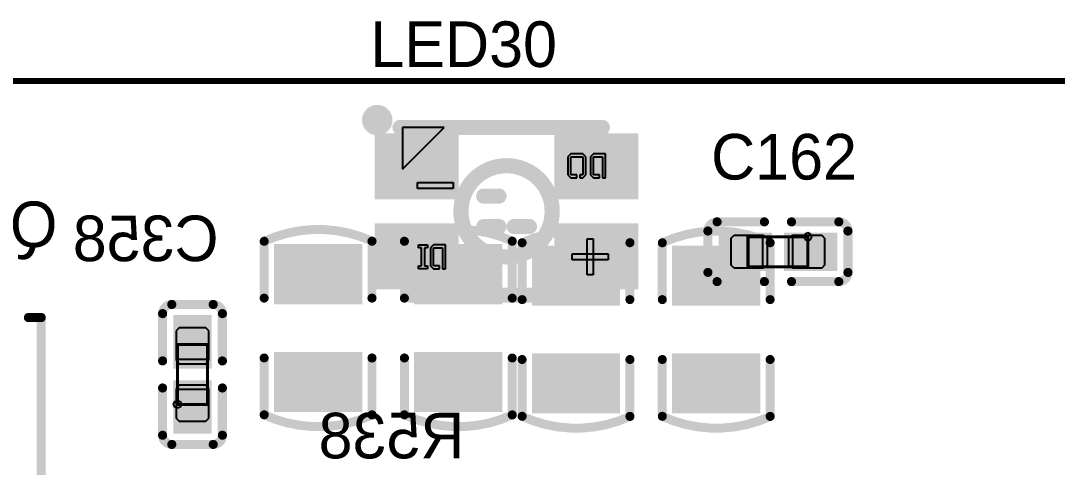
# Model space of a CAD drawing. Header units: millimetres. Extents: x 892 to 1144, y 1011 to 1123.
# Drawn here: x 1052.86 to 1070.16, y 1115.82 to 1123.28 of the extents above; entities that cross this region are included whole.
import ezdxf

# ---------------------------------------------------------------- set-up
doc = ezdxf.new("R2010")
doc.units = ezdxf.units.MM
for name, color, linetype in [('BottomLayer', 5, 'Continuous'), ('BottomOverlay', 54, 'Continuous'), ('BottomPaste', 16, 'Continuous'), ('BottomSolder', 6, 'Continuous'), ('KeepOutLayer', 6, 'Continuous'), ('Mechanical15', 56, 'Continuous'), ('Mechanical6', 56, 'Continuous'), ('TopLayer', 1, 'Continuous'), ('TopOverlay', 2, 'Continuous'), ('TopPaste', 8, 'Continuous'), ('TopSolder', 216, 'Continuous')]:
    doc.layers.add(name, color=color, linetype=linetype)

msp = doc.modelspace()

# ---------------------------------------------------------------- linework, layer by layer
at = {"layer": 'BottomLayer'}
for points in [[(1058.457, 1118.65), (1058.457, 1119.45), (1057.187, 1118.65), (1057.187, 1119.45)], [(1060.798, 1118.65), (1060.798, 1119.45), (1059.528, 1118.65), (1059.528, 1119.45)], [(1062.763, 1118.625), (1062.763, 1119.425), (1061.493, 1118.625), (1061.493, 1119.425)], [(1065.104, 1118.625), (1065.104, 1119.425), (1063.834, 1118.625), (1063.834, 1119.425)], [(1055.995, 1117.525), (1055.995, 1118.315), (1055.455, 1117.525), (1055.455, 1118.315)], [(1058.457, 1116.85), (1058.457, 1117.65), (1057.187, 1116.85), (1057.187, 1117.65)], [(1060.798, 1116.85), (1060.798, 1117.65), (1059.528, 1116.85), (1059.528, 1117.65)], [(1062.763, 1116.825), (1062.763, 1117.625), (1061.493, 1116.825), (1061.493, 1117.625)], [(1065.104, 1116.825), (1065.104, 1117.625), (1063.834, 1116.825), (1063.834, 1117.625)], [(1055.995, 1116.435), (1055.995, 1117.225), (1055.455, 1116.435), (1055.455, 1117.225)]]:
    msp.add_solid(points, dxfattribs=at)
at = {"layer": 'BottomOverlay'}
for points, const_width in [([(1056.922, 1119.599, -0.21896), (1058.723, 1119.602)], 0.15), ([(1059.263, 1119.599, -0.21896), (1061.064, 1119.602)], 0.15), ([(1061.228, 1119.574, -0.21896), (1063.029, 1119.577)], 0.15), ([(1063.569, 1119.574, -0.21896), (1065.37, 1119.577)], 0.15), ([(1055.226, 1118.391, -0.414214), (1055.379, 1118.544)], 0.152), ([(1056.071, 1118.544, -0.414214), (1056.224, 1118.391)], 0.152), ([(1058.723, 1116.698, -0.21896), (1056.922, 1116.701)], 0.15), ([(1061.064, 1116.698, -0.21896), (1059.263, 1116.701)], 0.15), ([(1063.029, 1116.673, -0.21896), (1061.228, 1116.676)], 0.15), ([(1065.37, 1116.673, -0.21896), (1063.569, 1116.676)], 0.15), ([(1055.379, 1116.206, -0.414214), (1055.226, 1116.359)], 0.152), ([(1056.224, 1116.359, -0.414214), (1056.071, 1116.206)], 0.152)]:
    msp.add_lwpolyline(points, format="xyb", dxfattribs=dict(at, const_width=const_width))
for points, const_width in [([(1056.922, 1118.65), (1056.922, 1119.6)], 0.15), ([(1058.722, 1118.65), (1058.722, 1119.6)], 0.15), ([(1059.263, 1118.65), (1059.263, 1119.6)], 0.15), ([(1061.063, 1118.65), (1061.063, 1119.6)], 0.15), ([(1061.228, 1118.625), (1061.228, 1119.575)], 0.15), ([(1063.028, 1118.625), (1063.028, 1119.575)], 0.15), ([(1063.569, 1118.625), (1063.569, 1119.575)], 0.15), ([(1065.369, 1118.625), (1065.369, 1119.575)], 0.15), ([(1055.379, 1118.544), (1056.071, 1118.544)], 0.152), ([(1052.985, 1118.325), (1053.2, 1118.325)], 0.152), ([(1053.2, 1112.425), (1053.2, 1118.325)], 0.152), ([(1055.226, 1117.601), (1055.226, 1118.391)], 0.152), ([(1056.224, 1117.601), (1056.224, 1118.391)], 0.152), ([(1056.922, 1116.7), (1056.922, 1117.65)], 0.15), ([(1058.722, 1116.7), (1058.722, 1117.65)], 0.15), ([(1059.263, 1116.7), (1059.263, 1117.65)], 0.15), ([(1061.063, 1116.7), (1061.063, 1117.65)], 0.15), ([(1061.228, 1116.675), (1061.228, 1117.625)], 0.15), ([(1063.028, 1116.675), (1063.028, 1117.625)], 0.15), ([(1063.569, 1116.675), (1063.569, 1117.625)], 0.15), ([(1065.369, 1116.675), (1065.369, 1117.625)], 0.15), ([(1055.226, 1116.359), (1055.226, 1117.149)], 0.152), ([(1056.224, 1116.359), (1056.224, 1117.149)], 0.152), ([(1055.379, 1116.206), (1056.071, 1116.206)], 0.152)]:
    msp.add_lwpolyline(points, dxfattribs=dict(at, const_width=const_width))
for points, const_width in [([(1056.884, 1119.6, 1), (1056.959, 1119.6, 1)], 0.075), ([(1056.885, 1119.599, 1), (1056.96, 1119.599, 1)], 0.075), ([(1058.684, 1119.6, 1), (1058.76, 1119.6, 1)], 0.075), ([(1058.685, 1119.602, 1), (1058.76, 1119.602, 1)], 0.075), ([(1059.225, 1119.6, 1), (1059.301, 1119.6, 1)], 0.075), ([(1059.226, 1119.599, 1), (1059.301, 1119.599, 1)], 0.075), ([(1061.026, 1119.6, 1), (1061.101, 1119.6, 1)], 0.075), ([(1061.026, 1119.602, 1), (1061.101, 1119.602, 1)], 0.075), ([(1061.191, 1119.575, 1), (1061.266, 1119.575, 1)], 0.075), ([(1061.191, 1119.574, 1), (1061.266, 1119.574, 1)], 0.075), ([(1062.991, 1119.575, 1), (1063.066, 1119.575, 1)], 0.075), ([(1062.992, 1119.577, 1), (1063.067, 1119.577, 1)], 0.075), ([(1063.532, 1119.575, 1), (1063.607, 1119.575, 1)], 0.075), ([(1063.532, 1119.574, 1), (1063.607, 1119.574, 1)], 0.075), ([(1065.332, 1119.575, 1), (1065.407, 1119.575, 1)], 0.075), ([(1065.333, 1119.577, 1), (1065.408, 1119.577, 1)], 0.075), ([(1056.884, 1118.65, 1), (1056.959, 1118.65, 1)], 0.075), ([(1058.684, 1118.65, 1), (1058.76, 1118.65, 1)], 0.075), ([(1059.225, 1118.65, 1), (1059.301, 1118.65, 1)], 0.075), ([(1061.026, 1118.65, 1), (1061.101, 1118.65, 1)], 0.075), ([(1055.341, 1118.544, 1), (1055.417, 1118.544, 1)], 0.0762), ([(1055.341, 1118.544, 1), (1055.417, 1118.544, 1)], 0.0762), ([(1056.033, 1118.544, 1), (1056.109, 1118.544, 1)], 0.0762), ([(1056.033, 1118.544, 1), (1056.109, 1118.544, 1)], 0.0762), ([(1061.191, 1118.625, 1), (1061.266, 1118.625, 1)], 0.075), ([(1062.991, 1118.625, 1), (1063.066, 1118.625, 1)], 0.075), ([(1063.532, 1118.625, 1), (1063.607, 1118.625, 1)], 0.075), ([(1065.332, 1118.625, 1), (1065.407, 1118.625, 1)], 0.075), ([(1052.947, 1118.325, 1), (1053.023, 1118.325, 1)], 0.076), ([(1053.162, 1118.325, 1), (1053.238, 1118.325, 1)], 0.076), ([(1053.162, 1118.325, 1), (1053.238, 1118.325, 1)], 0.076), ([(1055.188, 1118.391, 1), (1055.264, 1118.391, 1)], 0.0762), ([(1055.188, 1118.391, 1), (1055.264, 1118.391, 1)], 0.0762), ([(1056.186, 1118.391, 1), (1056.262, 1118.391, 1)], 0.0762), ([(1056.186, 1118.391, 1), (1056.262, 1118.391, 1)], 0.0762), ([(1055.188, 1117.601, 1), (1055.264, 1117.601, 1)], 0.0762), ([(1056.186, 1117.601, 1), (1056.262, 1117.601, 1)], 0.0762), ([(1056.884, 1117.65, 1), (1056.959, 1117.65, 1)], 0.075), ([(1058.684, 1117.65, 1), (1058.76, 1117.65, 1)], 0.075), ([(1059.225, 1117.65, 1), (1059.301, 1117.65, 1)], 0.075), ([(1061.026, 1117.65, 1), (1061.101, 1117.65, 1)], 0.075), ([(1061.191, 1117.625, 1), (1061.266, 1117.625, 1)], 0.075), ([(1062.991, 1117.625, 1), (1063.066, 1117.625, 1)], 0.075), ([(1063.532, 1117.625, 1), (1063.607, 1117.625, 1)], 0.075), ([(1065.332, 1117.625, 1), (1065.407, 1117.625, 1)], 0.075), ([(1055.188, 1117.149, 1), (1055.264, 1117.149, 1)], 0.0762), ([(1056.186, 1117.149, 1), (1056.262, 1117.149, 1)], 0.0762), ([(1056.885, 1116.701, 1), (1056.96, 1116.701, 1)], 0.075), ([(1056.884, 1116.7, 1), (1056.959, 1116.7, 1)], 0.075), ([(1058.684, 1116.7, 1), (1058.76, 1116.7, 1)], 0.075), ([(1058.685, 1116.698, 1), (1058.76, 1116.698, 1)], 0.075), ([(1059.226, 1116.701, 1), (1059.301, 1116.701, 1)], 0.075), ([(1059.225, 1116.7, 1), (1059.301, 1116.7, 1)], 0.075), ([(1061.026, 1116.7, 1), (1061.101, 1116.7, 1)], 0.075), ([(1061.026, 1116.698, 1), (1061.101, 1116.698, 1)], 0.075), ([(1061.191, 1116.676, 1), (1061.266, 1116.676, 1)], 0.075), ([(1061.191, 1116.675, 1), (1061.266, 1116.675, 1)], 0.075), ([(1062.991, 1116.675, 1), (1063.066, 1116.675, 1)], 0.075), ([(1062.992, 1116.673, 1), (1063.067, 1116.673, 1)], 0.075), ([(1063.532, 1116.676, 1), (1063.607, 1116.676, 1)], 0.075), ([(1063.532, 1116.675, 1), (1063.607, 1116.675, 1)], 0.075), ([(1065.332, 1116.675, 1), (1065.407, 1116.675, 1)], 0.075), ([(1065.333, 1116.673, 1), (1065.408, 1116.673, 1)], 0.075), ([(1055.188, 1116.359, 1), (1055.264, 1116.359, 1)], 0.0762), ([(1055.188, 1116.359, 1), (1055.264, 1116.359, 1)], 0.0762), ([(1055.341, 1116.206, 1), (1055.417, 1116.206, 1)], 0.0762), ([(1055.341, 1116.206, 1), (1055.417, 1116.206, 1)], 0.0762), ([(1056.033, 1116.206, 1), (1056.109, 1116.206, 1)], 0.0762), ([(1056.033, 1116.206, 1), (1056.109, 1116.206, 1)], 0.0762), ([(1056.186, 1116.359, 1), (1056.262, 1116.359, 1)], 0.0762), ([(1056.186, 1116.359, 1), (1056.262, 1116.359, 1)], 0.0762)]:
    msp.add_lwpolyline(points, format="xyb", close=True, dxfattribs=dict(at, const_width=const_width))
at = {"layer": 'BottomPaste'}
for p, q in [((1055.5, 1118.155), (1055.45, 1118.105)), ((1055.45, 1118.105), (1055.45, 1117.625)), ((1055.95, 1118.155), (1055.5, 1118.155)), ((1056, 1118.105), (1055.95, 1118.155)), ((1056, 1117.625), (1056, 1118.105)), ((1055.45, 1117.625), (1055.5, 1117.555)), ((1055.5, 1117.555), (1055.95, 1117.555)), ((1055.95, 1117.555), (1056, 1117.625)), ((1055.5, 1117.195), (1055.45, 1117.125)), ((1055.95, 1117.195), (1055.5, 1117.195)), ((1056, 1117.125), (1055.95, 1117.195)), ((1055.45, 1117.125), (1055.45, 1116.645)), ((1056, 1116.645), (1056, 1117.125)), ((1055.45, 1116.645), (1055.5, 1116.595)), ((1055.95, 1116.595), (1056, 1116.645)), ((1055.5, 1116.595), (1055.95, 1116.595))]:
    msp.add_line(p, q, dxfattribs=at)
for points in [[(1058.457, 1118.65), (1058.457, 1119.45), (1057.187, 1118.65), (1057.187, 1119.45)], [(1060.798, 1118.65), (1060.798, 1119.45), (1059.528, 1118.65), (1059.528, 1119.45)], [(1062.763, 1118.625), (1062.763, 1119.425), (1061.493, 1118.625), (1061.493, 1119.425)], [(1065.104, 1118.625), (1065.104, 1119.425), (1063.834, 1118.625), (1063.834, 1119.425)], [(1055.995, 1117.525), (1055.995, 1118.315), (1055.455, 1117.525), (1055.455, 1118.315)], [(1058.457, 1116.85), (1058.457, 1117.65), (1057.187, 1116.85), (1057.187, 1117.65)], [(1060.798, 1116.85), (1060.798, 1117.65), (1059.528, 1116.85), (1059.528, 1117.65)], [(1062.763, 1116.825), (1062.763, 1117.625), (1061.493, 1116.825), (1061.493, 1117.625)], [(1065.104, 1116.825), (1065.104, 1117.625), (1063.834, 1116.825), (1063.834, 1117.625)], [(1055.995, 1116.435), (1055.995, 1117.225), (1055.455, 1116.435), (1055.455, 1117.225)]]:
    msp.add_solid(points, dxfattribs=at)
at = {"layer": 'BottomSolder'}
for points in [[(1058.559, 1118.548), (1058.559, 1119.552), (1057.085, 1118.548), (1057.085, 1119.552)], [(1060.9, 1118.548), (1060.9, 1119.552), (1059.426, 1118.548), (1059.426, 1119.552)], [(1062.865, 1118.523), (1062.865, 1119.527), (1061.391, 1118.523), (1061.391, 1119.527)], [(1065.206, 1118.523), (1065.206, 1119.527), (1063.732, 1118.523), (1063.732, 1119.527)], [(1056.046, 1117.474), (1056.046, 1118.366), (1055.404, 1117.474), (1055.404, 1118.366)], [(1058.559, 1116.748), (1058.559, 1117.752), (1057.085, 1116.748), (1057.085, 1117.752)], [(1060.9, 1116.748), (1060.9, 1117.752), (1059.426, 1116.748), (1059.426, 1117.752)], [(1062.865, 1116.723), (1062.865, 1117.727), (1061.391, 1116.723), (1061.391, 1117.727)], [(1065.206, 1116.723), (1065.206, 1117.727), (1063.732, 1116.723), (1063.732, 1117.727)], [(1056.046, 1116.384), (1056.046, 1117.276), (1055.404, 1116.384), (1055.404, 1117.276)]]:
    msp.add_solid(points, dxfattribs=at)
at = {"layer": 'KeepOutLayer', "const_width": 0.1}
msp.add_lwpolyline([(891.925, 1122.275), (1123.925, 1122.275)], dxfattribs=at)
at = {"layer": 'Mechanical15'}
for p, q in [((1065.25, 1119.675), (1065, 1119.675)), ((1065, 1119.675), (1065, 1119.175)), ((1065.25, 1119.175), (1065.25, 1119.675)), ((1065.75, 1119.675), (1066, 1119.675)), ((1065.75, 1119.175), (1065.75, 1119.675)), ((1065.954, 1119.721), (1065.935, 1119.675)), ((1065.935, 1119.675), (1065.935, 1119.675)), ((1065.935, 1119.675), (1065.954, 1119.629)), ((1066, 1119.74), (1065.954, 1119.721)), ((1065.954, 1119.629), (1066, 1119.61)), ((1066.046, 1119.721), (1066, 1119.74)), ((1066, 1119.675), (1066, 1119.175)), ((1066, 1119.61), (1066.046, 1119.629)), ((1066.065, 1119.675), (1066.046, 1119.721)), ((1066.046, 1119.629), (1066.065, 1119.675)), ((1066.065, 1119.675), (1066.065, 1119.675)), ((1065, 1119.175), (1065.25, 1119.175)), ((1066, 1119.175), (1065.75, 1119.175)), ((1055.475, 1117.625), (1055.475, 1117.875)), ((1055.475, 1117.875), (1055.975, 1117.875)), ((1055.975, 1117.875), (1055.975, 1117.625)), ((1055.975, 1117.625), (1055.475, 1117.625)), ((1055.475, 1117.125), (1055.475, 1116.875)), ((1055.975, 1117.125), (1055.475, 1117.125)), ((1055.975, 1116.875), (1055.975, 1117.125)), ((1055.41, 1116.875), (1055.429, 1116.921)), ((1055.429, 1116.829), (1055.41, 1116.875)), ((1055.429, 1116.921), (1055.475, 1116.94)), ((1055.475, 1116.81), (1055.429, 1116.829)), ((1055.475, 1116.94), (1055.475, 1116.94)), ((1055.475, 1116.94), (1055.521, 1116.921)), ((1055.475, 1116.875), (1055.975, 1116.875)), ((1055.521, 1116.829), (1055.475, 1116.81)), ((1055.475, 1116.81), (1055.475, 1116.81)), ((1055.521, 1116.921), (1055.54, 1116.875)), ((1055.54, 1116.875), (1055.521, 1116.829))]:
    msp.add_line(p, q, dxfattribs=at)
at = {"layer": 'Mechanical15', "const_width": 0.0508}
for points in [[(1065, 1119.675), (1066, 1119.675)], [(1065, 1119.175), (1065, 1119.675)], [(1066, 1119.175), (1066, 1119.675)], [(1065, 1119.175), (1066, 1119.175)], [(1055.475, 1116.875), (1055.475, 1117.875)], [(1055.475, 1117.875), (1055.975, 1117.875)], [(1055.975, 1116.875), (1055.975, 1117.875)], [(1055.475, 1116.875), (1055.975, 1116.875)]]:
    msp.add_lwpolyline(points, dxfattribs=at)
at = {"layer": 'Mechanical15', "const_width": 0.0254}
for points in [[(1064.987, 1119.675, 1), (1065.013, 1119.675, 1)], [(1064.987, 1119.675, 1), (1065.013, 1119.675, 1)], [(1065.987, 1119.675, 1), (1066.013, 1119.675, 1)], [(1065.987, 1119.675, 1), (1066.013, 1119.675, 1)], [(1064.987, 1119.175, 1), (1065.013, 1119.175, 1)], [(1064.987, 1119.175, 1), (1065.013, 1119.175, 1)], [(1065.987, 1119.175, 1), (1066.013, 1119.175, 1)], [(1065.987, 1119.175, 1), (1066.013, 1119.175, 1)], [(1055.462, 1117.875, 1), (1055.488, 1117.875, 1)], [(1055.462, 1117.875, 1), (1055.488, 1117.875, 1)], [(1055.962, 1117.875, 1), (1055.988, 1117.875, 1)], [(1055.962, 1117.875, 1), (1055.988, 1117.875, 1)], [(1055.462, 1116.875, 1), (1055.488, 1116.875, 1)], [(1055.462, 1116.875, 1), (1055.488, 1116.875, 1)], [(1055.962, 1116.875, 1), (1055.988, 1116.875, 1)], [(1055.962, 1116.875, 1), (1055.988, 1116.875, 1)]]:
    msp.add_lwpolyline(points, format="xyb", close=True, dxfattribs=at)
at = {"layer": 'Mechanical6'}
for p, q in [((1059.929, 1121.5), (1059.229, 1121.5)), ((1059.229, 1121.5), (1059.229, 1120.81)), ((1059.239, 1120.81), (1059.929, 1121.5)), ((1062.043, 1121.062), (1061.993, 1121.012)), ((1061.993, 1121.012), (1061.993, 1120.712)), ((1062.243, 1121.062), (1062.043, 1121.062)), ((1062.043, 1120.712), (1062.043, 1121.012)), ((1062.043, 1121.012), (1062.243, 1121.012)), ((1062.293, 1121.012), (1062.243, 1121.062)), ((1062.243, 1121.012), (1062.243, 1120.712)), ((1062.293, 1120.712), (1062.293, 1121.012)), ((1062.293, 1121.012), (1062.293, 1121.012)), ((1062.418, 1121.062), (1062.368, 1121.012)), ((1062.368, 1121.012), (1062.368, 1120.712)), ((1062.618, 1121.062), (1062.418, 1121.062)), ((1062.418, 1120.712), (1062.418, 1121.012)), ((1062.418, 1121.012), (1062.568, 1121.012)), ((1062.568, 1121.012), (1062.568, 1120.662)), ((1062.618, 1120.662), (1062.618, 1121.062)), ((1059.229, 1120.81), (1059.239, 1120.81)), ((1061.993, 1120.712), (1062.043, 1120.662)), ((1062.143, 1120.712), (1062.043, 1120.712)), ((1062.043, 1120.662), (1062.143, 1120.662)), ((1062.143, 1120.662), (1062.143, 1120.712)), ((1062.243, 1120.712), (1062.193, 1120.712)), ((1062.193, 1120.712), (1062.193, 1120.662)), ((1062.193, 1120.662), (1062.243, 1120.662)), ((1062.243, 1120.662), (1062.293, 1120.712)), ((1062.368, 1120.712), (1062.418, 1120.662)), ((1062.518, 1120.712), (1062.418, 1120.712)), ((1062.418, 1120.662), (1062.518, 1120.662)), ((1062.518, 1120.662), (1062.518, 1120.712)), ((1062.568, 1120.662), (1062.618, 1120.662)), ((1059.48, 1120.481), (1059.48, 1120.581)), ((1059.48, 1120.581), (1060.08, 1120.581)), ((1060.08, 1120.481), (1059.48, 1120.481)), ((1060.08, 1120.581), (1060.08, 1120.481)), ((1062.316, 1119.638), (1062.416, 1119.638)), ((1062.316, 1119.038), (1062.316, 1119.638)), ((1062.416, 1119.638), (1062.416, 1119.038)), ((1059.497, 1119.538), (1059.647, 1119.538)), ((1059.497, 1119.488), (1059.497, 1119.538)), ((1059.547, 1119.488), (1059.497, 1119.488)), ((1059.547, 1119.188), (1059.547, 1119.488)), ((1059.647, 1119.488), (1059.597, 1119.488)), ((1059.597, 1119.488), (1059.597, 1119.188)), ((1059.647, 1119.538), (1059.647, 1119.488)), ((1059.747, 1119.538), (1059.697, 1119.488)), ((1059.697, 1119.488), (1059.697, 1119.188)), ((1059.947, 1119.538), (1059.747, 1119.538)), ((1059.747, 1119.188), (1059.747, 1119.488)), ((1059.747, 1119.488), (1059.897, 1119.488)), ((1059.897, 1119.488), (1059.897, 1119.138)), ((1059.947, 1119.138), (1059.947, 1119.538)), ((1062.066, 1119.288), (1062.066, 1119.388)), ((1062.066, 1119.388), (1062.666, 1119.388)), ((1062.666, 1119.288), (1062.066, 1119.288)), ((1062.666, 1119.388), (1062.666, 1119.288)), ((1059.497, 1119.138), (1059.497, 1119.188)), ((1059.497, 1119.188), (1059.547, 1119.188)), ((1059.647, 1119.138), (1059.497, 1119.138)), ((1059.597, 1119.188), (1059.647, 1119.188)), ((1059.647, 1119.188), (1059.647, 1119.138)), ((1059.697, 1119.188), (1059.747, 1119.138)), ((1059.847, 1119.188), (1059.747, 1119.188)), ((1059.747, 1119.138), (1059.847, 1119.138)), ((1059.847, 1119.138), (1059.847, 1119.188)), ((1059.897, 1119.138), (1059.947, 1119.138)), ((1062.416, 1119.038), (1062.316, 1119.038))]:
    msp.add_line(p, q, dxfattribs=at)
at = {"layer": 'TopLayer'}
for points in [[(1058.869, 1120.4), (1060.069, 1120.4), (1058.869, 1121.3), (1060.069, 1121.3)], [(1061.869, 1120.4), (1063.069, 1120.4), (1061.869, 1121.3), (1063.069, 1121.3)], [(1058.869, 1118.9), (1060.069, 1118.9), (1058.869, 1119.8), (1060.069, 1119.8)], [(1061.869, 1118.9), (1063.069, 1118.9), (1061.869, 1119.8), (1063.069, 1119.8)], [(1065.35, 1119.695), (1064.56, 1119.695), (1065.35, 1119.155), (1064.56, 1119.155)], [(1066.44, 1119.695), (1065.65, 1119.695), (1066.44, 1119.155), (1065.65, 1119.155)]]:
    msp.add_solid(points, dxfattribs=at)
at = {"layer": 'TopOverlay'}
for points, const_width in [([(1058.937, 1121.624, 1), (1058.683, 1121.624, 1)], 0.254), ([(1058.619, 1121.624, 1), (1058.746, 1121.624, 1)], 0.127), ([(1058.873, 1121.624, 1), (1059, 1121.624, 1)], 0.127), ([(1059.127, 1121.5, 1), (1059.254, 1121.5, 1)], 0.127), ([(1059.305, 1121.5, 1), (1059.432, 1121.5, 1)], 0.127), ([(1059.305, 1121.5, 1), (1059.432, 1121.5, 1)], 0.127), ([(1062.505, 1121.5, 1), (1062.632, 1121.5, 1)], 0.127), ([(1061.731, 1120.1, 1), (1060.207, 1120.1, 1)], 0.254), ([(1060.524, 1120.354, 1), (1060.651, 1120.354, 1)], 0.127), ([(1060.778, 1120.354, 1), (1060.905, 1120.354, 1)], 0.127), ([(1060.143, 1120.1, 1), (1060.27, 1120.1, 1)], 0.127), ([(1061.667, 1120.1, 1), (1061.794, 1120.1, 1)], 0.127), ([(1060.524, 1119.846, 1), (1060.651, 1119.846, 1)], 0.127), ([(1060.778, 1119.846, 1), (1060.905, 1119.846, 1)], 0.127), ([(1061.032, 1119.846, 1), (1061.159, 1119.846, 1)], 0.127), ([(1061.286, 1119.846, 1), (1061.413, 1119.846, 1)], 0.127), ([(1064.446, 1119.924, 1), (1064.522, 1119.924, 1)], 0.0762), ([(1064.446, 1119.924, 1), (1064.522, 1119.924, 1)], 0.0762), ([(1065.236, 1119.924, 1), (1065.312, 1119.924, 1)], 0.0762), ([(1065.688, 1119.924, 1), (1065.764, 1119.924, 1)], 0.0762), ([(1066.478, 1119.924, 1), (1066.554, 1119.924, 1)], 0.0762), ([(1066.478, 1119.924, 1), (1066.554, 1119.924, 1)], 0.0762), ([(1064.293, 1119.771, 1), (1064.369, 1119.771, 1)], 0.0762), ([(1064.293, 1119.771, 1), (1064.369, 1119.771, 1)], 0.0762), ([(1066.631, 1119.771, 1), (1066.707, 1119.771, 1)], 0.0762), ([(1066.631, 1119.771, 1), (1066.707, 1119.771, 1)], 0.0762), ([(1064.293, 1119.079, 1), (1064.369, 1119.079, 1)], 0.0762), ([(1064.293, 1119.079, 1), (1064.369, 1119.079, 1)], 0.0762), ([(1066.631, 1119.079, 1), (1066.707, 1119.079, 1)], 0.0762), ([(1066.631, 1119.079, 1), (1066.707, 1119.079, 1)], 0.0762), ([(1064.446, 1118.926, 1), (1064.522, 1118.926, 1)], 0.0762), ([(1064.446, 1118.926, 1), (1064.522, 1118.926, 1)], 0.0762), ([(1065.236, 1118.926, 1), (1065.312, 1118.926, 1)], 0.0762), ([(1065.688, 1118.926, 1), (1065.764, 1118.926, 1)], 0.0762), ([(1066.478, 1118.926, 1), (1066.554, 1118.926, 1)], 0.0762), ([(1066.478, 1118.926, 1), (1066.554, 1118.926, 1)], 0.0762), ([(1059.305, 1118.7, 1), (1059.432, 1118.7, 1)], 0.127), ([(1062.505, 1118.7, 1), (1062.632, 1118.7, 1)], 0.127)]:
    msp.add_lwpolyline(points, format="xyb", close=True, dxfattribs=dict(at, const_width=const_width))
for points, const_width in [([(1059.191, 1121.5), (1059.369, 1121.5)], 0.254), ([(1059.369, 1121.5), (1062.569, 1121.5)], 0.254), ([(1060.588, 1120.354), (1060.842, 1120.354)], 0.254), ([(1060.588, 1119.846), (1060.842, 1119.846)], 0.254), ([(1061.096, 1119.846), (1061.35, 1119.846)], 0.254), ([(1064.484, 1119.924), (1065.274, 1119.924)], 0.152), ([(1065.726, 1119.924), (1066.516, 1119.924)], 0.152), ([(1064.331, 1119.079), (1064.331, 1119.771)], 0.152), ([(1066.669, 1119.079), (1066.669, 1119.771)], 0.152), ([(1064.484, 1118.926), (1065.274, 1118.926)], 0.152), ([(1065.726, 1118.926), (1066.516, 1118.926)], 0.152), ([(1059.369, 1118.7), (1062.569, 1118.7)], 0.254)]:
    msp.add_lwpolyline(points, dxfattribs=dict(at, const_width=const_width))
at = {"layer": 'TopOverlay', "const_width": 0.152}
for points in [[(1064.331, 1119.771, -0.414214), (1064.484, 1119.924)], [(1066.516, 1119.924, -0.414214), (1066.669, 1119.771)], [(1064.484, 1118.926, -0.414214), (1064.331, 1119.079)], [(1066.669, 1119.079, -0.414214), (1066.516, 1118.926)]]:
    msp.add_lwpolyline(points, format="xyb", dxfattribs=at)
at = {"layer": 'TopPaste'}
for p, q in [((1064.72, 1119.65), (1064.77, 1119.7)), ((1064.72, 1119.2), (1064.72, 1119.65)), ((1064.77, 1119.7), (1065.25, 1119.7)), ((1065.25, 1119.7), (1065.32, 1119.65)), ((1065.32, 1119.65), (1065.32, 1119.2)), ((1065.68, 1119.65), (1065.75, 1119.7)), ((1065.68, 1119.2), (1065.68, 1119.65)), ((1065.75, 1119.7), (1066.23, 1119.7)), ((1066.23, 1119.7), (1066.28, 1119.65)), ((1066.28, 1119.65), (1066.28, 1119.2)), ((1064.77, 1119.15), (1064.72, 1119.2)), ((1065.25, 1119.15), (1064.77, 1119.15)), ((1065.32, 1119.2), (1065.25, 1119.15)), ((1065.75, 1119.15), (1065.68, 1119.2)), ((1066.23, 1119.15), (1065.75, 1119.15)), ((1066.28, 1119.2), (1066.23, 1119.15))]:
    msp.add_line(p, q, dxfattribs=at)
for points in [[(1058.869, 1120.4), (1060.069, 1120.4), (1058.869, 1121.3), (1060.069, 1121.3)], [(1061.869, 1120.4), (1063.069, 1120.4), (1061.869, 1121.3), (1063.069, 1121.3)], [(1058.869, 1118.9), (1060.069, 1118.9), (1058.869, 1119.8), (1060.069, 1119.8)], [(1061.869, 1118.9), (1063.069, 1118.9), (1061.869, 1119.8), (1063.069, 1119.8)], [(1065.35, 1119.695), (1064.56, 1119.695), (1065.35, 1119.155), (1064.56, 1119.155)], [(1066.44, 1119.695), (1065.65, 1119.695), (1066.44, 1119.155), (1065.65, 1119.155)]]:
    msp.add_solid(points, dxfattribs=at)
at = {"layer": 'TopSolder'}
for points in [[(1058.767, 1120.298), (1060.17, 1120.298), (1058.767, 1121.402), (1060.17, 1121.402)], [(1061.767, 1120.298), (1063.17, 1120.298), (1061.767, 1121.402), (1063.17, 1121.402)], [(1058.767, 1118.798), (1060.17, 1118.798), (1058.767, 1119.902), (1060.17, 1119.902)], [(1061.767, 1118.798), (1063.17, 1118.798), (1061.767, 1119.902), (1063.17, 1119.902)], [(1065.401, 1119.746), (1064.509, 1119.746), (1065.401, 1119.104), (1064.509, 1119.104)], [(1066.491, 1119.746), (1065.599, 1119.746), (1066.491, 1119.104), (1065.599, 1119.104)]]:
    msp.add_solid(points, dxfattribs=at)

# ---------------------------------------------------------------- texts
at = {"layer": 'BottomOverlay', "text_generation_flag": 2}
for s, p in [('Q6', (1053.469, 1119.502)), ('C358', (1056.162, 1119.267)), ('R538', (1060.266, 1115.973))]:
    msp.add_text(s, height=0.762, dxfattribs=at).set_placement(p)
at = {"layer": 'TopOverlay'}
for s, p in [('LED30', (1058.695, 1122.511)), ('C162', (1064.384, 1120.631))]:
    msp.add_text(s, height=0.762, dxfattribs=at).set_placement(p)

doc.saveas('drawing.dxf')
